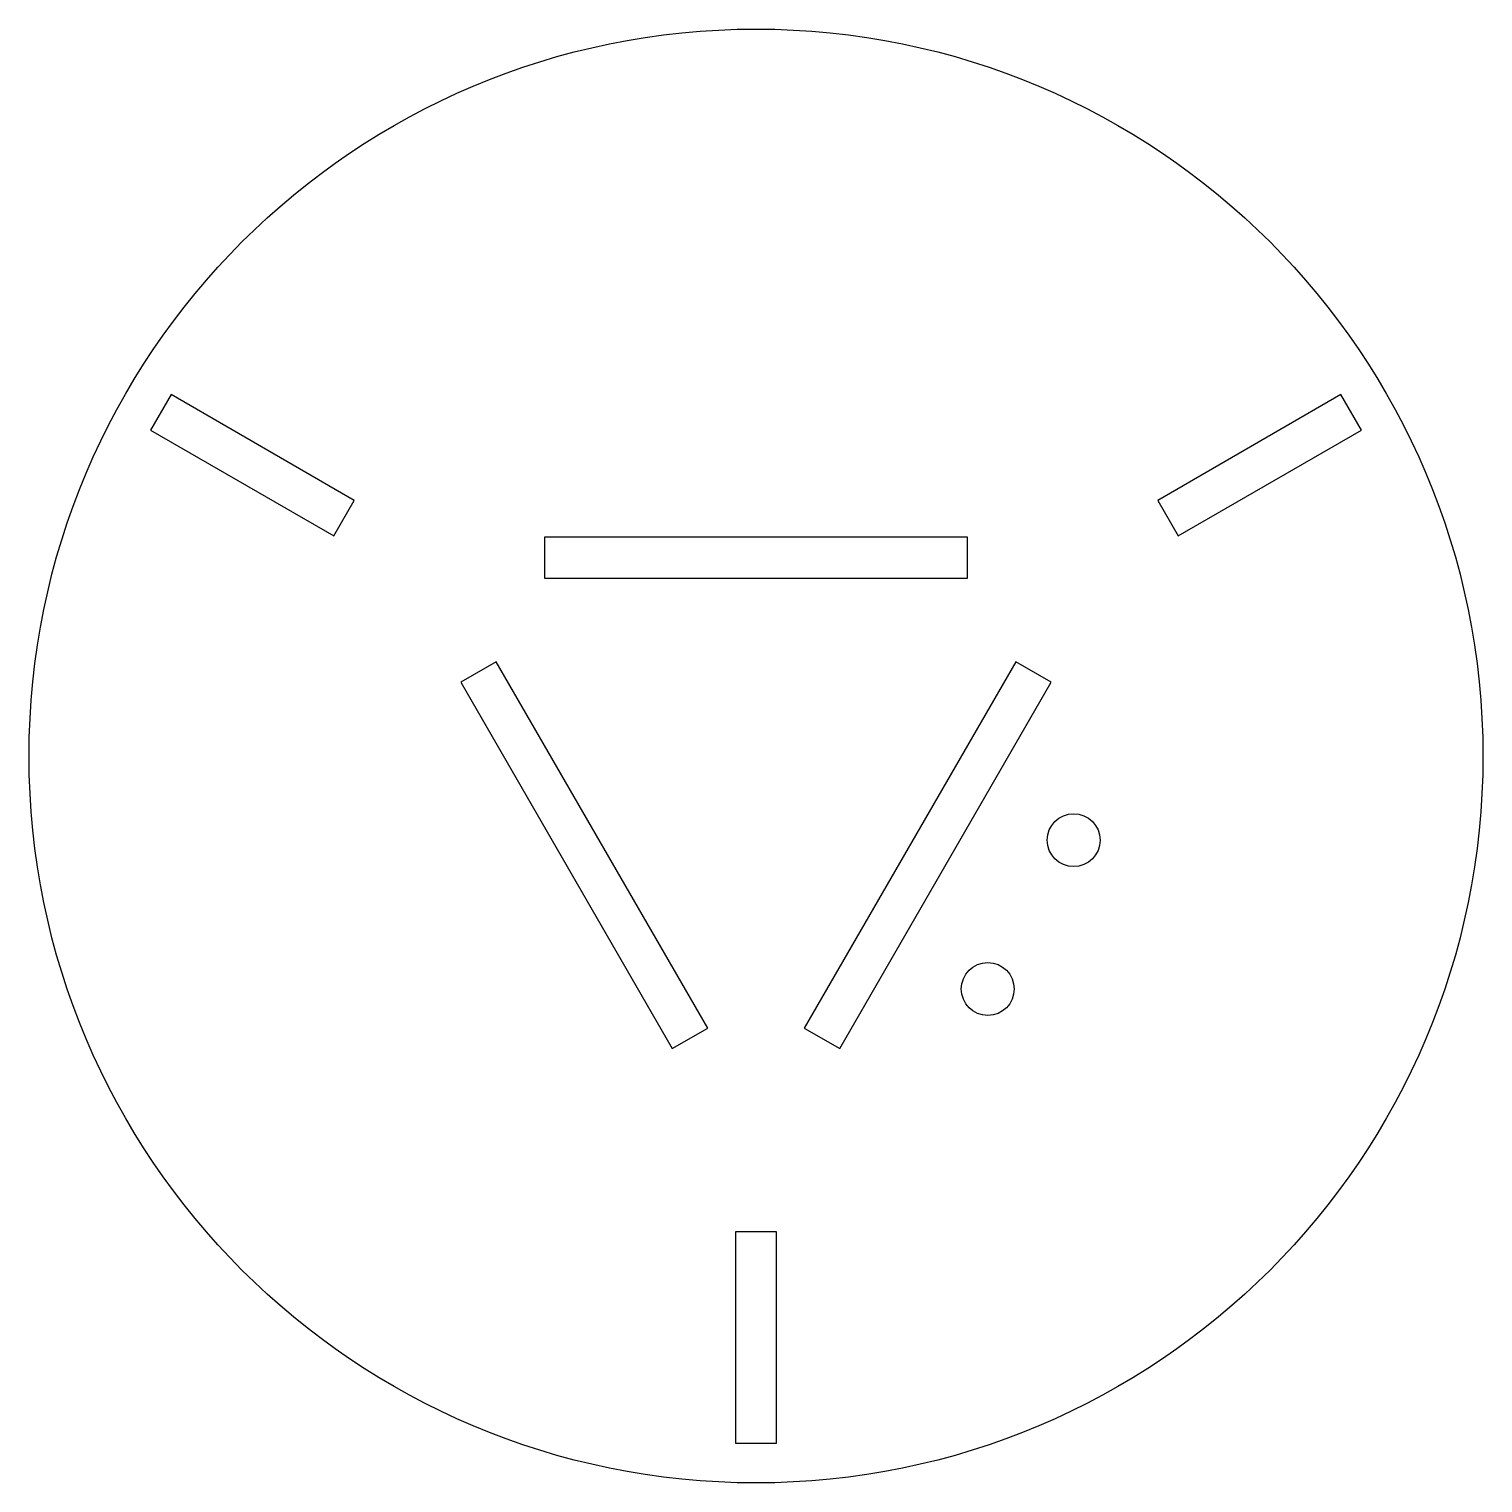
# Model space of a CAD drawing. Header units: millimetres. Extents: x 0 to 110, y 0 to 110.
import ezdxf

# ---------------------------------------------------------------- set-up
doc = ezdxf.new("R2010")
doc.units = ezdxf.units.MM
doc.layers.add('PROFILE', color=7, linetype='CONTINUOUS')

msp = doc.modelspace()

# ---------------------------------------------------------------- linework, layer by layer
at = {"layer": 'PROFILE'}
for points in [[(24.598, 74.342), (10.742, 82.342), (9.192, 79.658), (23.048, 71.658)], [(86.952, 71.658), (100.808, 79.658), (99.258, 82.342), (85.402, 74.342)], [(71, 71.55), (39, 71.55), (39, 68.45), (71, 68.45)], [(32.667, 60.581), (48.667, 32.869), (51.352, 34.419), (35.352, 62.131)], [(61.333, 32.869), (77.333, 60.581), (74.648, 62.131), (58.648, 34.419)], [(53.45, 19), (53.45, 3), (56.55, 3), (56.55, 19)]]:
    msp.add_lwpolyline(points, close=True, dxfattribs=at)
for centre, radius in [((55, 55), 55), ((79.035, 48.629), 2), ((72.535, 37.371), 2)]:
    msp.add_circle(centre, radius, dxfattribs=at)

doc.saveas('drawing.dxf')
